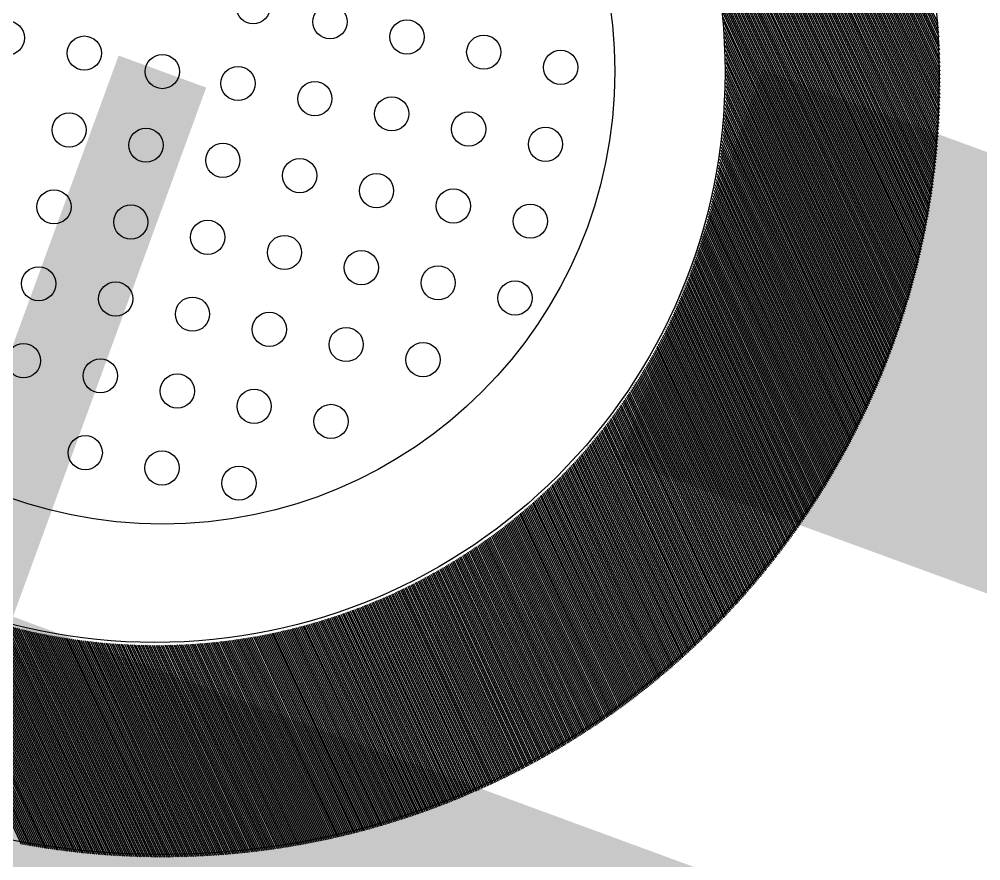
# Model space of a CAD drawing. Extents: x -111898 to 889894, y -2 to 1194865.
# Drawn here: x 720240 to 721168, y 1027621 to 1028433 of the extents above; entities that cross this region are included whole.
import ezdxf

# ---------------------------------------------------------------- set-up
doc = ezdxf.new("R2010")
doc.units = 0
doc.header["$LTSCALE"] = 10
doc.header["$MEASUREMENT"] = 0
for name, color, linetype in [('0-WALL', 252, 'Continuous'), ('1-单体雨水', 131, 'Continuous'), ('Gps-ZF雨水', 4, 'TG_Y'), ('WELL_ZF雨水', 4, 'Continuous'), ('WELL_雨水', 4, 'Continuous')]:
    doc.layers.add(name, color=color, linetype=linetype)
doc.layers.add('GPS-ZF消防', color=1, linetype='TG_X', lineweight=60)
doc.styles.add('TG_LINETYPE', font='SIMPLEX', dxfattribs={"width": 0.8, "height": 3.5, "bigfont": 'HZTXT'})
doc.linetypes.add('TG_WX', pattern='A,3,-0.6,["WX",TG_LINETYPE,S=0.1,R=0,X=-0.52,Y=-0.15],0', length=3.6)
doc.linetypes.add('TG_X', pattern='A,5,-0.3,["X",TG_LINETYPE,S=0.1,R=0,X=-0.23,Y=-0.15],0', length=5.3)
doc.linetypes.add('TG_Y', pattern='A,2,-0.3,["Y",TG_LINETYPE,S=0.1,R=0,X=-0.25,Y=-0.15],0', length=2.3)

# ---------------------------------------------------------------- blocks, each defined once
blk = doc.blocks.new('虹吸井')
at = {"layer": 'WELL_ZF雨水', "color": 9, "linetype": 'Continuous'}
for p, q in [((-17252.13, -4222.33), (-16525.04, -3495.24)), ((-17252.06, -4220.01), (-16527.35, -3495.31)), ((-17251.97, -4217.69), (-16529.68, -3495.39)), ((-17251.89, -4215.35), (-16532.01, -3495.48)), ((-17251.79, -4213.01), (-16534.35, -3495.58)), ((-17251.69, -4210.66), (-16536.7, -3495.68)), ((-17251.58, -4208.31), (-16539.06, -3495.79)), ((-17251.46, -4205.94), (-16541.42, -3495.91)), ((-17251.33, -4203.57), (-16543.8, -3496.04)), ((-17251.19, -4201.19), (-16546.18, -3496.17)), ((-17251.05, -4198.8), (-16548.56, -3496.32)), ((-17250.9, -4196.41), (-16550.96, -3496.47)), ((-17250.74, -4194), (-16553.37, -3496.63)), ((-17250.57, -4191.59), (-16555.78, -3496.79)), ((-17250.4, -4189.17), (-16558.2, -3496.97)), ((-17250.21, -4186.74), (-16560.63, -3497.16)), ((-16864.12, -3836.57), (-16522.72, -3495.17)), ((-16850.38, -3825.07), (-16520.42, -3495.11)), ((-16839.73, -3816.67), (-16518.12, -3495.06)), ((-16830.65, -3809.83), (-16515.84, -3495.02)), ((-16822.54, -3803.97), (-16513.55, -3494.98)), ((-16815.13, -3798.81), (-16511.28, -3494.95)), ((-16808.25, -3794.17), (-16509.01, -3494.93)), ((-16801.79, -3789.95), (-16506.75, -3494.91)), ((-16795.66, -3786.07), (-16504.49, -3494.9)), ((-16789.82, -3782.47), (-16502.25, -3494.9)), ((-16784.22, -3779.12), (-16500, -3494.9)), ((-16778.83, -3775.97), (-16497.77, -3494.91)), ((-16773.63, -3773.01), (-16495.54, -3494.93)), ((-16768.59, -3770.22), (-16493.32, -3494.95)), ((-16763.69, -3767.57), (-16491.11, -3494.98)), ((-16758.93, -3765.05), (-16488.9, -3495.02)), ((-16754.29, -3762.66), (-16486.7, -3495.06)), ((-16749.76, -3760.38), (-16484.5, -3495.11)), ((-16745.34, -3758.19), (-16482.31, -3495.17)), ((-16741, -3756.11), (-16480.13, -3495.23)), ((-16736.76, -3754.1), (-16477.95, -3495.3)), ((-16732.59, -3752.18), (-16475.78, -3495.37)), ((-16728.5, -3750.34), (-16473.62, -3495.45)), ((-16724.48, -3748.56), (-16471.46, -3495.54)), ((-16720.53, -3746.86), (-16469.3, -3495.63)), ((-16716.64, -3745.21), (-16467.16, -3495.73)), ((-16712.81, -3743.62), (-16465.02, -3495.83)), ((-16709.03, -3742.1), (-16462.88, -3495.94)), ((-16705.31, -3740.62), (-16460.75, -3496.06)), ((-16701.64, -3739.19), (-16458.63, -3496.18)), ((-16698.02, -3737.82), (-16456.51, -3496.31)), ((-16694.44, -3736.49), (-16454.4, -3496.44)), ((-16690.91, -3735.2), (-16452.29, -3496.58)), ((-16687.42, -3733.95), (-16450.19, -3496.72)), ((-16683.97, -3732.75), (-16448.09, -3496.87)), ((-16680.56, -3731.58), (-16446, -3497.03)), ((-16677.19, -3730.45), (-16443.92, -3497.19)), ((-17250.02, -4184.3), (-16563.07, -3497.35)), ((-17249.81, -4181.85), (-16565.52, -3497.55)), ((-17249.6, -4179.39), (-16567.97, -3497.76)), ((-17249.38, -4176.93), (-16570.44, -3497.98)), ((-17249.15, -4174.45), (-16572.91, -3498.21)), ((-17248.91, -4171.97), (-16575.4, -3498.45)), ((-17248.67, -4169.48), (-16577.89, -3498.7)), ((-17248.41, -4166.97), (-16580.39, -3498.96)), ((-17248.14, -4164.46), (-16582.9, -3499.22)), ((-17247.87, -4161.94), (-16585.42, -3499.5)), ((-17247.58, -4159.41), (-16587.96, -3499.79)), ((-17247.28, -4156.87), (-16590.5, -3500.08)), ((-17246.98, -4154.32), (-16593.05, -3500.39)), ((-17246.66, -4151.76), (-16595.61, -3500.7)), ((-17246.34, -4149.19), (-16598.18, -3501.03)), ((-17246, -4146.6), (-16600.76, -3501.37)), ((-17245.65, -4144.01), (-16603.35, -3501.71)), ((-17245.29, -4141.41), (-16605.96, -3502.07)), ((-17244.93, -4138.79), (-16608.57, -3502.44)), ((-17244.55, -4136.17), (-16611.2, -3502.82)), ((-17244.15, -4133.53), (-16613.83, -3503.21)), ((-17243.75, -4130.89), (-16616.48, -3503.61)), ((-17243.34, -4128.23), (-16619.14, -3504.03)), ((-17242.91, -4125.56), (-16621.81, -3504.45)), ((-17242.48, -4122.87), (-16624.49, -3504.89)), ((-17242.03, -4120.18), (-16627.19, -3505.34)), ((-17241.56, -4117.47), (-16629.89, -3505.8)), ((-17241.09, -4114.75), (-16632.61, -3506.28)), ((-16673.85, -3729.36), (-16441.84, -3497.35)), ((-16670.54, -3728.3), (-16439.76, -3497.52)), ((-16667.27, -3727.28), (-16437.7, -3497.7)), ((-16664.04, -3726.28), (-16435.63, -3497.88)), ((-16660.83, -3725.32), (-16433.57, -3498.07)), ((-16657.65, -3724.39), (-16431.52, -3498.26)), ((-16654.5, -3723.49), (-16429.47, -3498.46)), ((-16651.38, -3722.61), (-16427.43, -3498.66)), ((-16648.29, -3721.76), (-16425.39, -3498.87)), ((-16645.22, -3720.94), (-16423.36, -3499.08)), ((-16642.18, -3720.14), (-16421.33, -3499.3)), ((-16639.16, -3719.37), (-16419.31, -3499.52)), ((-16636.17, -3718.63), (-16417.3, -3499.75)), ((-16633.2, -3717.9), (-16415.28, -3499.98)), ((-16630.26, -3717.2), (-16413.28, -3500.22)), ((-16627.33, -3716.52), (-16411.27, -3500.46)), ((-16624.43, -3715.86), (-16409.28, -3500.71)), ((-16621.55, -3715.23), (-16407.28, -3500.96)), ((-16618.69, -3714.61), (-16405.29, -3501.22)), ((-16615.85, -3714.02), (-16403.31, -3501.48)), ((-16613.02, -3713.44), (-16401.33, -3501.75)), ((-16610.22, -3712.88), (-16399.36, -3502.02)), ((-16607.44, -3712.34), (-16397.39, -3502.3)), ((-16604.67, -3711.82), (-16395.43, -3502.58)), ((-16601.93, -3711.32), (-16393.47, -3502.86)), ((-16599.2, -3710.84), (-16391.51, -3503.15)), ((-16596.48, -3710.37), (-16389.56, -3503.45)), ((-16593.79, -3709.92), (-16387.61, -3503.74)), ((-16591.11, -3709.48), (-16385.67, -3504.05)), ((-16588.44, -3709.06), (-16383.74, -3504.36)), ((-16585.8, -3708.66), (-16381.8, -3504.67)), ((-16583.16, -3708.27), (-16379.87, -3504.99)), ((-16580.55, -3707.9), (-16377.95, -3505.31)), ((-16577.94, -3707.54), (-16376.03, -3505.63)), ((-16575.35, -3707.2), (-16374.12, -3505.96)), ((-16572.78, -3706.87), (-16372.21, -3506.3)), ((-17240.6, -4112.02), (-16635.34, -3506.76)), ((-17240.11, -4109.28), (-16638.09, -3507.26)), ((-17239.59, -4106.52), (-16640.85, -3507.77)), ((-17239.07, -4103.75), (-16643.62, -3508.3)), ((-17238.53, -4100.97), (-16646.4, -3508.84)), ((-17237.98, -4098.17), (-16649.2, -3509.39)), ((-17237.41, -4095.36), (-16652.01, -3509.96)), ((-17236.83, -4092.53), (-16654.83, -3510.54)), ((-17236.23, -4089.69), (-16657.67, -3511.13)), ((-17235.62, -4086.84), (-16660.53, -3511.74)), ((-17235, -4083.97), (-16663.4, -3512.37)), ((-17234.36, -4081.08), (-16666.28, -3513.01)), ((-17233.7, -4078.18), (-16669.18, -3513.66)), ((-17233.03, -4075.27), (-16672.1, -3514.33)), ((-17232.35, -4072.33), (-16675.03, -3515.02)), ((-17231.64, -4069.39), (-16677.98, -3515.72)), ((-16570.22, -3706.56), (-16370.3, -3506.64)), ((-16567.67, -3706.26), (-16368.4, -3506.98)), ((-16565.14, -3705.97), (-16366.5, -3507.33)), ((-16562.62, -3705.69), (-16364.61, -3507.68)), ((-16560.12, -3705.43), (-16362.72, -3508.03)), ((-16557.62, -3705.18), (-16360.83, -3508.39)), ((-16555.14, -3704.95), (-16358.95, -3508.76)), ((-16552.67, -3704.73), (-16357.07, -3509.13)), ((-16550.22, -3704.52), (-16355.2, -3509.5)), ((-16547.77, -3704.32), (-16353.33, -3509.87)), ((-16545.34, -3704.13), (-16351.47, -3510.26)), ((-16542.92, -3703.95), (-16349.61, -3510.64)), ((-16540.51, -3703.79), (-16347.75, -3511.03)), ((-16538.12, -3703.64), (-16345.9, -3511.42)), ((-16535.73, -3703.5), (-16344.05, -3511.82)), ((-16533.35, -3703.37), (-16342.21, -3512.22)), ((-16530.99, -3703.25), (-16340.37, -3512.63)), ((-16528.63, -3703.14), (-16338.53, -3513.03)), ((-16526.29, -3703.04), (-16336.7, -3513.45)), ((-16523.96, -3702.95), (-16334.87, -3513.86)), ((-16521.63, -3702.87), (-16333.05, -3514.28)), ((-16519.32, -3702.8), (-16331.23, -3514.71)), ((-16517.02, -3702.75), (-16329.41, -3515.14)), ((-16514.73, -3702.7), (-16327.6, -3515.57)), ((-17230.92, -4066.42), (-16680.95, -3516.44)), ((-17230.19, -4063.44), (-16683.93, -3517.18)), ((-17229.43, -4060.44), (-16686.93, -3517.94)), ((-17228.66, -4057.42), (-16689.94, -3518.71)), ((-17227.87, -4054.39), (-16692.98, -3519.5)), ((-17227.06, -4051.33), (-16696.03, -3520.31)), ((-17226.23, -4048.26), (-16699.11, -3521.13)), ((-17225.38, -4045.17), (-16702.2, -3521.98)), ((-17224.52, -4042.05), (-16705.31, -3522.85)), ((-17223.63, -4038.92), (-16708.44, -3523.74)), ((-17222.72, -4035.77), (-16711.6, -3524.64)), ((-16512.44, -3702.66), (-16325.79, -3516.01)), ((-16510.17, -3702.63), (-16323.98, -3516.45)), ((-16507.9, -3702.61), (-16322.18, -3516.89)), ((-16505.65, -3702.6), (-16320.38, -3517.34)), ((-16503.4, -3702.6), (-16318.59, -3517.79)), ((-16501.17, -3702.61), (-16316.8, -3518.24)), ((-16498.94, -3702.63), (-16315.01, -3518.7)), ((-16496.72, -3702.65), (-16313.23, -3519.16)), ((-16494.51, -3702.69), (-16311.45, -3519.63)), ((-16492.31, -3702.73), (-16309.68, -3520.1)), ((-16490.12, -3702.79), (-16307.91, -3520.57)), ((-16487.93, -3702.85), (-16306.14, -3521.05)), ((-16485.76, -3702.92), (-16304.37, -3521.53)), ((-16483.59, -3702.99), (-16302.61, -3522.02)), ((-16481.43, -3703.08), (-16300.86, -3522.5)), ((-16479.28, -3703.17), (-16299.1, -3523)), ((-16477.14, -3703.28), (-16297.35, -3523.49)), ((-16475, -3703.39), (-16295.61, -3523.99)), ((-16472.88, -3703.5), (-16293.86, -3524.49)), ((-16470.76, -3703.63), (-16292.12, -3525)), ((-17221.79, -4032.59), (-16714.77, -3525.57)), ((-17220.84, -4029.4), (-16717.97, -3526.52)), ((-17219.87, -4026.18), (-16721.19, -3527.5)), ((-17218.87, -4022.94), (-16724.43, -3528.49)), ((-17217.85, -4019.67), (-16727.69, -3529.51)), ((-17216.81, -4016.39), (-16730.98, -3530.56)), ((-17215.74, -4013.07), (-16734.29, -3531.63)), ((-17214.65, -4009.73), (-16737.63, -3532.72)), ((-17213.53, -4006.37), (-16741, -3533.84)), ((-16468.64, -3703.76), (-16290.39, -3525.51)), ((-16466.54, -3703.9), (-16288.66, -3526.02)), ((-16464.44, -3704.05), (-16286.93, -3526.54)), ((-16462.36, -3704.21), (-16285.2, -3527.06)), ((-16460.27, -3704.37), (-16283.48, -3527.58)), ((-16458.2, -3704.54), (-16281.76, -3528.11)), ((-16456.13, -3704.72), (-16280.05, -3528.64)), ((-16454.07, -3704.91), (-16278.34, -3529.17)), ((-16452.02, -3705.1), (-16276.63, -3529.71)), ((-16449.97, -3705.3), (-16274.92, -3530.25)), ((-16447.94, -3705.51), (-16273.22, -3530.79)), ((-16445.9, -3705.72), (-16271.53, -3531.34)), ((-16443.88, -3705.94), (-16269.83, -3531.89)), ((-16441.86, -3706.17), (-16268.14, -3532.44)), ((-16439.85, -3706.4), (-16266.45, -3533)), ((-16437.85, -3706.64), (-16264.77, -3533.56)), ((-16435.85, -3706.89), (-16263.09, -3534.13)), ((-17212.38, -4002.98), (-16744.39, -3534.99)), ((-17211.21, -3999.56), (-16747.81, -3536.16)), ((-17210, -3996.11), (-16751.26, -3537.36)), ((-17208.77, -3992.63), (-16754.74, -3538.6)), ((-17207.51, -3989.12), (-16758.24, -3539.86)), ((-17206.21, -3985.58), (-16761.78, -3541.15)), ((-17204.89, -3982.01), (-16765.35, -3542.48)), ((-16433.86, -3707.14), (-16261.41, -3534.69)), ((-16431.87, -3707.4), (-16259.73, -3535.26)), ((-16429.89, -3707.67), (-16258.06, -3535.84)), ((-16427.92, -3707.94), (-16256.39, -3536.42)), ((-16425.96, -3708.22), (-16254.73, -3537)), ((-16424, -3708.51), (-16253.07, -3537.58)), ((-16422.04, -3708.8), (-16251.41, -3538.17)), ((-16420.1, -3709.1), (-16249.76, -3538.76)), ((-16418.16, -3709.4), (-16248.1, -3539.35)), ((-16416.22, -3709.71), (-16246.46, -3539.95)), ((-16414.29, -3710.03), (-16244.81, -3540.55)), ((-16412.37, -3710.35), (-16243.17, -3541.15)), ((-16410.45, -3710.68), (-16241.53, -3541.75)), ((-16408.54, -3711.01), (-16239.89, -3542.36)), ((-16406.64, -3711.36), (-16238.26, -3542.98)), ((-16404.74, -3711.7), (-16236.63, -3543.59)), ((-17203.53, -3978.41), (-16768.96, -3543.84)), ((-17202.13, -3974.77), (-16772.6, -3545.23)), ((-17200.7, -3971.09), (-16776.27, -3546.66)), ((-17199.24, -3967.38), (-16779.98, -3548.13)), ((-17197.73, -3963.63), (-16783.74, -3549.64)), ((-17196.18, -3959.84), (-16787.53, -3551.18)), ((-17194.6, -3956.01), (-16791.36, -3552.77)), ((-16402.85, -3712.05), (-16235, -3544.21)), ((-16400.96, -3712.41), (-16233.38, -3544.83)), ((-16399.08, -3712.78), (-16231.76, -3545.46)), ((-16397.2, -3713.14), (-16230.14, -3546.09)), ((-16395.33, -3713.52), (-16228.53, -3546.72)), ((-16393.47, -3713.9), (-16226.92, -3547.35)), ((-16391.61, -3714.29), (-16225.31, -3547.99)), ((-16389.76, -3714.68), (-16223.71, -3548.63)), ((-16387.91, -3715.07), (-16222.1, -3549.27)), ((-16386.07, -3715.48), (-16220.51, -3549.92)), ((-16384.23, -3715.89), (-16218.91, -3550.57)), ((-16382.4, -3716.3), (-16217.32, -3551.22)), ((-16380.57, -3716.72), (-16215.73, -3551.88)), ((-16378.75, -3717.14), (-16214.14, -3552.53)), ((-17192.97, -3952.13), (-16795.23, -3554.4)), ((-17191.29, -3948.21), (-16799.15, -3556.07)), ((-17189.57, -3944.24), (-16803.12, -3557.8)), ((-17187.8, -3940.23), (-16807.14, -3559.57)), ((-17185.98, -3936.16), (-16811.21, -3561.39)), ((-16376.93, -3717.57), (-16212.56, -3553.2)), ((-16375.12, -3718.01), (-16210.98, -3553.86)), ((-16373.32, -3718.44), (-16209.4, -3554.53)), ((-16371.52, -3718.89), (-16207.83, -3555.2)), ((-16369.72, -3719.34), (-16206.25, -3555.87)), ((-16367.93, -3719.79), (-16204.69, -3556.55)), ((-16366.15, -3720.26), (-16203.12, -3557.23)), ((-16364.37, -3720.72), (-16201.56, -3557.91)), ((-16362.59, -3721.19), (-16200, -3558.6)), ((-16360.82, -3721.67), (-16198.44, -3559.28)), ((-16359.06, -3722.15), (-16196.89, -3559.97)), ((-16357.3, -3722.63), (-16195.34, -3560.67)), ((-16355.54, -3723.12), (-16193.79, -3561.37)), ((-16353.79, -3723.62), (-16192.24, -3562.07)), ((-16352.05, -3724.12), (-16190.7, -3562.77)), ((-16350.31, -3724.62), (-16189.16, -3563.47)), ((-16348.57, -3725.13), (-16187.62, -3564.18)), ((-16346.84, -3725.65), (-16186.09, -3564.89)), ((-16345.12, -3726.16), (-16184.56, -3565.61)), ((-16343.4, -3726.69), (-16183.03, -3566.33)), ((-16341.68, -3727.22), (-16181.51, -3567.05)), ((-16339.97, -3727.75), (-16179.99, -3567.77)), ((-16338.26, -3728.29), (-16178.47, -3568.49)), ((-16336.56, -3728.83), (-16176.95, -3569.22)), ((-16334.86, -3729.38), (-16175.44, -3569.95)), ((-16333.17, -3729.93), (-16173.92, -3570.69)), ((-16331.48, -3730.49), (-16172.42, -3571.43)), ((-16329.79, -3731.05), (-16170.91, -3572.16)), ((-16328.11, -3731.61), (-16169.41, -3572.91)), ((-16326.44, -3732.18), (-16167.91, -3573.65)), ((-16324.77, -3732.76), (-16166.41, -3574.4)), ((-16323.1, -3733.33), (-16164.92, -3575.15)), ((-16321.44, -3733.92), (-16163.43, -3575.91)), ((-16319.78, -3734.5), (-16161.94, -3576.66)), ((-16318.13, -3735.1), (-16160.45, -3577.42)), ((-16316.48, -3735.69), (-16158.97, -3578.18)), ((-16314.83, -3736.29), (-16157.49, -3578.95)), ((-16313.19, -3736.9), (-16156.01, -3579.72)), ((-16311.56, -3737.51), (-16154.54, -3580.49)), ((-16309.93, -3738.12), (-16153.06, -3581.26)), ((-16308.3, -3738.74), (-16151.6, -3582.03)), ((-16306.68, -3739.36), (-16150.13, -3582.81)), ((-16305.06, -3739.99), (-16148.66, -3583.59)), ((-16303.44, -3740.62), (-16147.2, -3584.38)), ((-16301.83, -3741.25), (-16145.74, -3585.16)), ((-16300.23, -3741.89), (-16144.29, -3585.95)), ((-16298.63, -3742.54), (-16142.84, -3586.75)), ((-16297.03, -3743.18), (-16141.39, -3587.54)), ((-16295.44, -3743.84), (-16139.94, -3588.34)), ((-16293.85, -3744.49), (-16138.49, -3589.14)), ((-16292.26, -3745.15), (-16137.05, -3589.94)), ((-16290.68, -3745.81), (-16135.61, -3590.75)), ((-16289.1, -3746.48), (-16134.17, -3591.55)), ((-16287.53, -3747.15), (-16132.74, -3592.36)), ((-16285.96, -3747.83), (-16131.31, -3593.18)), ((-16284.39, -3748.51), (-16129.88, -3593.99)), ((-16282.83, -3749.19), (-16128.45, -3594.81)), ((-16281.28, -3749.88), (-16127.03, -3595.63)), ((-16279.72, -3750.57), (-16125.61, -3596.46)), ((-16278.17, -3751.27), (-16124.19, -3597.28)), ((-16276.63, -3751.97), (-16122.77, -3598.11)), ((-16275.09, -3752.67), (-16121.36, -3598.94)), ((-16273.55, -3753.38), (-16119.95, -3599.78)), ((-16272.02, -3754.09), (-16118.54, -3600.62)), ((-16270.49, -3754.81), (-16117.13, -3601.46)), ((-16268.96, -3755.53), (-16115.73, -3602.3)), ((-16267.44, -3756.25), (-16114.33, -3603.14)), ((-16265.92, -3756.98), (-16112.93, -3603.99)), ((-16264.41, -3757.71), (-16111.54, -3604.84)), ((-16262.9, -3758.45), (-16110.15, -3605.69)), ((-16261.39, -3759.19), (-16108.76, -3606.55)), ((-16259.89, -3759.93), (-16107.37, -3607.41)), ((-16258.39, -3760.67), (-16105.98, -3608.27)), ((-16256.9, -3761.43), (-16104.6, -3609.13)), ((-16255.41, -3762.18), (-16103.22, -3609.99)), ((-16253.92, -3762.94), (-16101.85, -3610.86)), ((-16252.44, -3763.7), (-16100.47, -3611.73)), ((-16250.96, -3764.46), (-16099.1, -3612.61)), ((-16249.48, -3765.23), (-16097.73, -3613.48)), ((-16248.01, -3766.01), (-16096.36, -3614.36)), ((-16246.54, -3766.78), (-16095, -3615.24)), ((-16245.08, -3767.56), (-16093.64, -3616.12)), ((-16243.61, -3768.35), (-16092.28, -3617.01)), ((-16242.16, -3769.13), (-16090.92, -3617.9)), ((-16240.7, -3769.93), (-16089.57, -3618.79)), ((-16239.25, -3770.72), (-16088.22, -3619.68)), ((-16237.81, -3771.52), (-16086.87, -3620.58)), ((-16236.36, -3772.32), (-16085.52, -3621.48)), ((-16234.92, -3773.13), (-16084.18, -3622.38)), ((-16233.49, -3773.94), (-16082.83, -3623.28)), ((-16232.06, -3774.75), (-16081.49, -3624.19)), ((-16230.63, -3775.57), (-16080.16, -3625.1)), ((-16229.2, -3776.39), (-16078.82, -3626.01)), ((-16227.78, -3777.21), (-16077.49, -3626.92)), ((-16226.37, -3778.04), (-16076.16, -3627.84)), ((-16224.95, -3778.87), (-16074.84, -3628.76)), ((-16223.54, -3779.7), (-16073.51, -3629.68)), ((-16222.13, -3780.54), (-16072.19, -3630.6)), ((-16220.73, -3781.38), (-16070.87, -3631.53)), ((-16219.33, -3782.23), (-16069.56, -3632.45)), ((-16217.94, -3783.08), (-16068.24, -3633.39)), ((-16216.54, -3783.93), (-16066.93, -3634.32)), ((-16215.15, -3784.79), (-16065.62, -3635.25)), ((-16213.77, -3785.65), (-16064.31, -3636.19)), ((-16212.39, -3786.51), (-16063.01, -3637.13)), ((-16211.01, -3787.38), (-16061.71, -3638.08)), ((-16209.63, -3788.25), (-16060.41, -3639.02)), ((-16208.26, -3789.12), (-16059.11, -3639.97)), ((-16206.89, -3790), (-16057.82, -3640.92)), ((-16205.53, -3790.88), (-16056.53, -3641.88)), ((-16204.17, -3791.76), (-16055.24, -3642.83)), ((-16202.81, -3792.65), (-16053.95, -3643.79)), ((-16201.46, -3793.54), (-16052.67, -3644.75)), ((-16200.1, -3794.43), (-16051.38, -3645.71)), ((-16198.76, -3795.33), (-16050.1, -3646.68)), ((-16197.41, -3796.23), (-16048.83, -3647.65)), ((-16196.07, -3797.14), (-16047.55, -3648.62)), ((-16194.74, -3798.04), (-16046.28, -3649.59)), ((-16193.4, -3798.96), (-16045.01, -3650.56)), ((-16192.07, -3799.87), (-16043.74, -3651.54)), ((-16190.74, -3800.79), (-16042.48, -3652.52)), ((-16189.42, -3801.71), (-16041.22, -3653.51)), ((-16188.1, -3802.64), (-16039.96, -3654.49)), ((-16186.78, -3803.56), (-16038.7, -3655.48)), ((-16185.47, -3804.5), (-16037.44, -3656.47)), ((-16184.16, -3805.43), (-16036.19, -3657.46)), ((-16182.85, -3806.37), (-16034.94, -3658.45)), ((-16181.55, -3807.31), (-16033.69, -3659.45)), ((-16180.25, -3808.26), (-16032.45, -3660.45)), ((-16178.95, -3809.21), (-16031.2, -3661.45)), ((-16177.66, -3810.16), (-16029.96, -3662.46)), ((-16176.37, -3811.11), (-16028.72, -3663.46)), ((-16175.09, -3812.07), (-16027.49, -3664.47)), ((-16173.8, -3813.03), (-16026.25, -3665.48)), ((-16172.52, -3814), (-16025.02, -3666.5)), ((-16171.25, -3814.97), (-16023.79, -3667.52)), ((-16169.97, -3815.94), (-16022.57, -3668.53)), ((-16168.7, -3816.91), (-16021.34, -3669.56)), ((-16167.44, -3817.89), (-16020.12, -3670.58)), ((-16166.17, -3818.88), (-16018.9, -3671.6)), ((-16164.91, -3819.86), (-16017.69, -3672.63)), ((-16163.66, -3820.85), (-16016.47, -3673.66)), ((-16162.4, -3821.84), (-16015.26, -3674.7)), ((-16161.15, -3822.84), (-16014.05, -3675.73)), ((-16159.91, -3823.83), (-16012.84, -3676.77)), ((-16158.67, -3824.84), (-16011.64, -3677.81)), ((-16157.43, -3825.84), (-16010.44, -3678.85)), ((-16156.19, -3826.85), (-16009.24, -3679.9)), ((-16154.96, -3827.86), (-16008.04, -3680.95)), ((-16153.72, -3828.88), (-16006.85, -3682)), ((-16152.5, -3829.89), (-16005.65, -3683.05)), ((-16151.27, -3830.92), (-16004.46, -3684.1)), ((-16150.05, -3831.94), (-16003.27, -3685.16)), ((-16148.84, -3832.97), (-16002.09, -3686.22)), ((-16147.62, -3834), (-16000.91, -3687.28)), ((-16146.41, -3835.04), (-15999.73, -3688.35)), ((-16145.21, -3836.07), (-15998.55, -3689.41)), ((-16144, -3837.11), (-15997.37, -3690.48)), ((-16142.8, -3838.16), (-15996.2, -3691.55)), ((-16141.6, -3839.21), (-15995.03, -3692.63)), ((-16140.41, -3840.26), (-15993.86, -3693.7)), ((-16139.22, -3841.31), (-15992.69, -3694.78)), ((-16138.03, -3842.37), (-15991.53, -3695.86)), ((-16136.85, -3843.43), (-15990.36, -3696.95)), ((-16135.67, -3844.49), (-15989.21, -3698.03)), ((-16134.49, -3845.56), (-15988.05, -3699.12)), ((-16133.31, -3846.63), (-15986.89, -3700.21)), ((-16132.14, -3847.71), (-15985.74, -3701.3)), ((-16130.97, -3848.78), (-15984.59, -3702.4)), ((-16129.81, -3849.86), (-15983.44, -3703.5)), ((-16128.65, -3850.95), (-15982.3, -3704.6)), ((-16127.49, -3852.03), (-15981.16, -3705.7)), ((-16126.33, -3853.12), (-15980.02, -3706.8)), ((-16125.18, -3854.22), (-15978.88, -3707.91)), ((-16124.03, -3855.31), (-15977.74, -3709.02)), ((-16122.89, -3856.41), (-15976.61, -3710.13)), ((-16121.75, -3857.51), (-15975.48, -3711.25)), ((-16120.61, -3858.62), (-15974.35, -3712.36)), ((-16119.47, -3859.73), (-15973.23, -3713.48)), ((-16118.34, -3860.84), (-15972.1, -3714.6)), ((-16117.21, -3861.96), (-15970.98, -3715.73)), ((-16116.08, -3863.08), (-15969.86, -3716.85)), ((-16114.96, -3864.2), (-15968.74, -3717.98)), ((-16113.84, -3865.33), (-15967.63, -3719.11)), ((-16112.73, -3866.45), (-15966.52, -3720.25)), ((-16111.61, -3867.59), (-15965.41, -3721.38)), ((-16110.5, -3868.72), (-15964.3, -3722.52)), ((-16109.4, -3869.86), (-15963.2, -3723.66)), ((-16108.29, -3871), (-15962.1, -3724.8)), ((-16107.19, -3872.15), (-15961, -3725.95)), ((-16106.1, -3873.3), (-15959.9, -3727.1)), ((-16105, -3874.45), (-15958.8, -3728.25)), ((-16103.91, -3875.6), (-15957.71, -3729.4)), ((-16102.83, -3876.76), (-15956.62, -3730.55)), ((-16101.74, -3877.92), (-15955.53, -3731.71)), ((-16100.66, -3879.09), (-15954.45, -3732.87)), ((-16099.58, -3880.25), (-15953.36, -3734.03)), ((-16098.51, -3881.42), (-15952.28, -3735.2)), ((-16097.44, -3882.6), (-15951.2, -3736.36)), ((-16096.37, -3883.78), (-15950.13, -3737.53)), ((-16095.31, -3884.96), (-15949.05, -3738.7)), ((-16094.25, -3886.14), (-15947.98, -3739.88)), ((-16093.19, -3887.33), (-15946.91, -3741.05)), ((-16092.13, -3888.52), (-15945.85, -3742.23)), ((-16091.08, -3889.71), (-15944.78, -3743.41)), ((-16090.04, -3890.91), (-15943.72, -3744.6)), ((-16088.99, -3892.11), (-15942.66, -3745.78)), ((-16087.95, -3893.31), (-15941.6, -3746.97)), ((-16086.91, -3894.52), (-15940.55, -3748.16)), ((-16085.88, -3895.73), (-15939.5, -3749.35)), ((-16084.84, -3896.94), (-15938.45, -3750.55)), ((-16083.82, -3898.16), (-15937.4, -3751.75)), ((-16082.79, -3899.38), (-15936.36, -3752.95)), ((-16081.77, -3900.6), (-15935.31, -3754.15)), ((-16080.75, -3901.83), (-15934.27, -3755.35)), ((-16079.73, -3903.06), (-15933.24, -3756.56)), ((-16078.72, -3904.29), (-15932.2, -3757.77)), ((-16077.71, -3905.53), (-15931.17, -3758.98)), ((-16076.71, -3906.77), (-15930.14, -3760.2)), ((-16075.71, -3908.01), (-15929.11, -3761.41)), ((-16074.71, -3909.26), (-15928.08, -3762.63)), ((-16073.71, -3910.51), (-15927.06, -3763.85)), ((-16072.72, -3911.76), (-15926.04, -3765.08)), ((-16071.73, -3913.02), (-15925.02, -3766.3)), ((-16070.75, -3914.28), (-15924, -3767.53)), ((-16069.76, -3915.54), (-15922.99, -3768.76)), ((-16068.78, -3916.81), (-15921.98, -3770)), ((-16067.81, -3918.08), (-15920.97, -3771.23)), ((-16066.84, -3919.35), (-15919.96, -3772.47)), ((-16065.87, -3920.62), (-15918.96, -3773.71)), ((-16064.9, -3921.9), (-15917.96, -3774.96)), ((-16063.94, -3923.19), (-15916.96, -3776.2)), ((-16062.98, -3924.47), (-15915.96, -3777.45)), ((-16062.02, -3925.76), (-15914.96, -3778.7)), ((-16061.07, -3927.05), (-15913.97, -3779.95)), ((-16060.12, -3928.35), (-15912.98, -3781.21)), ((-16059.18, -3929.65), (-15912, -3782.47)), ((-16058.24, -3930.95), (-15911.01, -3783.73)), ((-16057.3, -3932.26), (-15910.03, -3784.99)), ((-16056.36, -3933.57), (-15909.05, -3786.26)), ((-16055.43, -3934.88), (-15908.07, -3787.52)), ((-16054.5, -3936.2), (-15907.1, -3788.79)), ((-16053.58, -3937.52), (-15906.12, -3790.07)), ((-16052.65, -3938.84), (-15905.15, -3791.34)), ((-16051.73, -3940.17), (-15904.19, -3792.62)), ((-16050.82, -3941.5), (-15903.22, -3793.9)), ((-16049.91, -3942.83), (-15902.26, -3795.18)), ((-16049, -3944.17), (-15901.3, -3796.46)), ((-16048.1, -3945.51), (-15900.34, -3797.75)), ((-16047.19, -3946.85), (-15899.38, -3799.04)), ((-16046.3, -3948.2), (-15898.43, -3800.33)), ((-16045.4, -3949.55), (-15897.48, -3801.63)), ((-16044.51, -3950.9), (-15896.53, -3802.92)), ((-16043.62, -3952.26), (-15895.59, -3804.22)), ((-16042.74, -3953.62), (-15894.64, -3805.53)), ((-16041.86, -3954.99), (-15893.7, -3806.83)), ((-16040.98, -3956.35), (-15892.76, -3808.14)), ((-16040.11, -3957.72), (-15891.83, -3809.45)), ((-16039.24, -3959.1), (-15890.89, -3810.76)), ((-16038.37, -3960.48), (-15889.96, -3812.07)), ((-16037.51, -3961.86), (-15889.04, -3813.39)), ((-16036.65, -3963.24), (-15888.11, -3814.71)), ((-16035.79, -3964.63), (-15887.19, -3816.03)), ((-16034.94, -3966.03), (-15886.27, -3817.35)), ((-16034.09, -3967.42), (-15885.35, -3818.68)), ((-16033.24, -3968.82), (-15884.43, -3820.01)), ((-16032.4, -3970.22), (-15883.52, -3821.34)), ((-16031.56, -3971.63), (-15882.61, -3822.68)), ((-16030.73, -3973.04), (-15881.7, -3824.01)), ((-16029.89, -3974.45), (-15880.79, -3825.35)), ((-16029.07, -3975.87), (-15879.89, -3826.69)), ((-16028.24, -3977.29), (-15878.99, -3828.04)), ((-16027.42, -3978.72), (-15878.09, -3829.38)), ((-16026.6, -3980.14), (-15877.19, -3830.73)), ((-16025.79, -3981.58), (-15876.3, -3832.09)), ((-16024.98, -3983.01), (-15875.41, -3833.44)), ((-16024.17, -3984.45), (-15874.52, -3834.8)), ((-16023.37, -3985.89), (-15873.64, -3836.16)), ((-16022.57, -3987.34), (-15872.75, -3837.52)), ((-16021.78, -3988.79), (-15871.87, -3838.88)), ((-16020.99, -3990.24), (-15870.99, -3840.25)), ((-16020.2, -3991.7), (-15870.12, -3841.62)), ((-16019.41, -3993.16), (-15869.25, -3842.99)), ((-16018.63, -3994.62), (-15868.38, -3844.37)), ((-16017.86, -3996.09), (-15867.51, -3845.74)), ((-16017.08, -3997.56), (-15866.64, -3847.12)), ((-16016.31, -3999.04), (-15865.78, -3848.51)), ((-16015.55, -4000.52), (-15864.92, -3849.89)), ((-16014.79, -4002), (-15864.06, -3851.28)), ((-16014.03, -4003.49), (-15863.21, -3852.67)), ((-16013.27, -4004.98), (-15862.35, -3854.06)), ((-16012.52, -4006.47), (-15861.5, -3855.46)), ((-16011.78, -4007.97), (-15860.66, -3856.85)), ((-16011.03, -4009.47), (-15859.81, -3858.25)), ((-16010.29, -4010.98), (-15858.97, -3859.66)), ((-16009.56, -4012.49), (-15858.13, -3861.06)), ((-16008.83, -4014), (-15857.29, -3862.47)), ((-16008.1, -4015.52), (-15856.46, -3863.88)), ((-16007.38, -4017.04), (-15855.63, -3865.29)), ((-16006.66, -4018.57), (-15854.8, -3866.71)), ((-16005.94, -4020.1), (-15853.97, -3868.13)), ((-16005.23, -4021.63), (-15853.15, -3869.55)), ((-16004.52, -4023.16), (-15852.33, -3870.98)), ((-16003.81, -4024.71), (-15851.51, -3872.4)), ((-16003.11, -4026.25), (-15850.69, -3873.83)), ((-16002.42, -4027.8), (-15849.88, -3875.26)), ((-16001.72, -4029.35), (-15849.07, -3876.7)), ((-16001.04, -4030.91), (-15848.26, -3878.13)), ((-16000.35, -4032.47), (-15847.46, -3879.57)), ((-15999.67, -4034.03), (-15846.66, -3881.02)), ((-15999, -4035.6), (-15845.86, -3882.46)), ((-15998.32, -4037.17), (-15845.06, -3883.91)), ((-15997.65, -4038.75), (-15844.26, -3885.36)), ((-15996.99, -4040.33), (-15843.47, -3886.81)), ((-15996.33, -4041.92), (-15842.68, -3888.27)), ((-15995.67, -4043.51), (-15841.9, -3889.73)), ((-15995.02, -4045.1), (-15841.11, -3891.19)), ((-15994.37, -4046.7), (-15840.33, -3892.65)), ((-15993.73, -4048.3), (-15839.55, -3894.12)), ((-15993.09, -4049.9), (-15838.78, -3895.59)), ((-15992.46, -4051.51), (-15838.01, -3897.06)), ((-15991.82, -4053.13), (-15837.24, -3898.54)), ((-15991.2, -4054.75), (-15836.47, -3900.02)), ((-15990.58, -4056.37), (-15835.7, -3901.5)), ((-15989.96, -4057.99), (-15834.94, -3902.98)), ((-15989.34, -4059.63), (-15834.18, -3904.47)), ((-15988.73, -4061.26), (-15833.43, -3905.95)), ((-15988.13, -4062.9), (-15832.67, -3907.45)), ((-15987.53, -4064.54), (-15831.92, -3908.94)), ((-15986.93, -4066.19), (-15831.17, -3910.44)), ((-15986.34, -4067.85), (-15830.43, -3911.94)), ((-15985.75, -4069.5), (-15829.69, -3913.44)), ((-15985.17, -4071.16), (-15828.95, -3914.95)), ((-15984.59, -4072.83), (-15828.21, -3916.45)), ((-15984.01, -4074.5), (-15827.48, -3917.96)), ((-15983.44, -4076.18), (-15826.75, -3919.48)), ((-15982.88, -4077.85), (-15826.02, -3921)), ((-15982.31, -4079.54), (-15825.29, -3922.51)), ((-15981.76, -4081.23), (-15824.57, -3924.04)), ((-15981.21, -4082.92), (-15823.85, -3925.56)), ((-15980.66, -4084.62), (-15823.13, -3927.09)), ((-15980.12, -4086.32), (-15822.42, -3928.62)), ((-15979.58, -4088.03), (-15821.71, -3930.16)), ((-15979.04, -4089.74), (-15821, -3931.69)), ((-15978.51, -4091.45), (-15820.29, -3933.23)), ((-15977.99, -4093.17), (-15819.59, -3934.77)), ((-15977.47, -4094.9), (-15818.89, -3936.32)), ((-15976.96, -4096.63), (-15818.19, -3937.87)), ((-15976.45, -4098.37), (-15817.5, -3939.42)), ((-15975.94, -4100.11), (-15816.81, -3940.97)), ((-15975.44, -4101.85), (-15816.12, -3942.53)), ((-15974.95, -4103.6), (-15815.44, -3944.09)), ((-15974.45, -4105.35), (-15814.75, -3945.65)), ((-15973.97, -4107.11), (-15814.07, -3947.22)), ((-15973.49, -4108.88), (-15813.4, -3948.79)), ((-15973.01, -4110.65), (-15812.72, -3950.36)), ((-15972.54, -4112.42), (-15812.05, -3951.93)), ((-15972.08, -4114.2), (-15811.39, -3953.51)), ((-15971.61, -4115.98), (-15810.72, -3955.09)), ((-15971.16, -4117.77), (-15810.06, -3956.68)), ((-15970.71, -4119.57), (-15809.4, -3958.26)), ((-15970.26, -4121.37), (-15808.75, -3959.85)), ((-15969.82, -4123.17), (-15808.1, -3961.45)), ((-15969.39, -4124.98), (-15807.45, -3963.04)), ((-15968.96, -4126.8), (-15806.8, -3964.64)), ((-15968.53, -4128.62), (-15806.16, -3966.24)), ((-15968.11, -4130.44), (-15805.52, -3967.85)), ((-15967.7, -4132.28), (-15804.88, -3969.45)), ((-15967.29, -4134.11), (-15804.25, -3971.07)), ((-15966.89, -4135.95), (-15803.61, -3972.68)), ((-15966.49, -4137.8), (-15802.99, -3974.3)), ((-15966.1, -4139.66), (-15802.36, -3975.92)), ((-15965.71, -4141.51), (-15801.74, -3977.54)), ((-15965.33, -4143.38), (-15801.12, -3979.17)), ((-15964.96, -4145.25), (-15800.51, -3980.8)), ((-15964.59, -4147.12), (-15799.89, -3982.43)), ((-15964.22, -4149), (-15799.29, -3984.07)), ((-15963.86, -4150.89), (-15798.68, -3985.71)), ((-15963.51, -4152.78), (-15798.08, -3987.35)), ((-15963.16, -4154.68), (-15797.48, -3988.99)), ((-15962.82, -4156.58), (-15796.88, -3990.64)), ((-15962.49, -4158.49), (-15796.29, -3992.29)), ((-15962.16, -4160.41), (-15795.7, -3993.95)), ((-15961.84, -4162.33), (-15795.11, -3995.61)), ((-15961.52, -4164.26), (-15794.53, -3997.27)), ((-15961.21, -4166.19), (-15793.95, -3998.93)), ((-15960.9, -4168.13), (-15793.37, -4000.6)), ((-15960.6, -4170.08), (-15792.8, -4002.27)), ((-15960.31, -4172.03), (-15792.23, -4003.95)), ((-15960.02, -4173.99), (-15791.66, -4005.63)), ((-15959.74, -4175.96), (-15791.1, -4007.31)), ((-15959.47, -4177.93), (-15790.54, -4008.99)), ((-15959.2, -4179.9), (-15789.98, -4010.68)), ((-15958.94, -4181.89), (-15789.42, -4012.37)), ((-15958.69, -4183.88), (-15788.87, -4014.07)), ((-15958.44, -4185.88), (-15788.33, -4015.76)), ((-15958.2, -4187.88), (-15787.78, -4017.47)), ((-15957.96, -4189.89), (-15787.24, -4019.17)), ((-15957.74, -4191.91), (-15786.71, -4020.88)), ((-15957.52, -4193.93), (-15786.17, -4022.59)), ((-15957.3, -4195.96), (-15785.64, -4024.31)), ((-15957.09, -4198), (-15785.12, -4026.02)), ((-15956.89, -4200.05), (-15784.59, -4027.75)), ((-15956.7, -4202.1), (-15784.07, -4029.47)), ((-15956.51, -4204.16), (-15783.56, -4031.2)), ((-15956.34, -4206.22), (-15783.04, -4032.93)), ((-15956.16, -4208.3), (-15782.54, -4034.67)), ((-15956, -4210.38), (-15782.03, -4036.41)), ((-15955.84, -4212.47), (-15781.53, -4038.15)), ((-15955.69, -4214.56), (-15781.03, -4039.9)), ((-15955.55, -4216.67), (-15780.53, -4041.65)), ((-15955.42, -4218.78), (-15780.04, -4043.4)), ((-15955.29, -4220.9), (-15779.56, -4045.16)), ((-15955.17, -4223.02), (-15779.07, -4046.92)), ((-15955.06, -4225.16), (-15778.59, -4048.68)), ((-15954.96, -4227.3), (-15778.11, -4050.45)), ((-15954.86, -4229.45), (-15777.64, -4052.22)), ((-15954.78, -4231.61), (-15777.17, -4054)), ((-15954.7, -4233.77), (-15776.7, -4055.78)), ((-15954.63, -4235.95), (-15776.24, -4057.56)), ((-15954.57, -4238.13), (-15775.78, -4059.35)), ((-15954.51, -4240.32), (-15775.33, -4061.14)), ((-15954.47, -4242.52), (-15774.88, -4062.93)), ((-15954.43, -4244.73), (-15774.43, -4064.73)), ((-15954.41, -4246.95), (-15773.99, -4066.53)), ((-15954.39, -4249.18), (-15773.55, -4068.34)), ((-15954.38, -4251.41), (-15773.11, -4070.15)), ((-15954.38, -4253.66), (-15772.68, -4071.96)), ((-15954.52, -4265.02), (-15770.58, -4081.08)), ((-15954.47, -4262.73), (-15770.99, -4079.25)), ((-15954.43, -4260.45), (-15771.41, -4077.42)), ((-15954.41, -4258.17), (-15771.83, -4075.6)), ((-15954.39, -4255.91), (-15772.25, -4073.78)), ((-15954.9, -4276.63), (-15768.57, -4090.3)), ((-15954.81, -4274.29), (-15768.97, -4088.45)), ((-15954.72, -4271.96), (-15769.36, -4086.6)), ((-15954.64, -4269.64), (-15769.76, -4084.76)), ((-15954.57, -4267.32), (-15770.17, -4082.92)), ((-15955.55, -4288.51), (-15766.67, -4099.63)), ((-15955.4, -4286.11), (-15767.04, -4097.75)), ((-15955.26, -4283.72), (-15767.42, -4095.89)), ((-15955.13, -4281.35), (-15767.8, -4094.02)), ((-15955.01, -4278.99), (-15768.19, -4092.16)), ((-15956.48, -4300.66), (-15764.87, -4109.05)), ((-15956.27, -4298.21), (-15765.22, -4107.16)), ((-15956.07, -4295.76), (-15765.58, -4105.27)), ((-15955.89, -4293.33), (-15765.94, -4103.39)), ((-15955.71, -4290.91), (-15766.3, -4101.5)), ((-15957.72, -4313.12), (-15763.18, -4118.59)), ((-15957.44, -4310.61), (-15763.51, -4116.67)), ((-15957.18, -4308.1), (-15763.85, -4114.76)), ((-15956.94, -4305.61), (-15764.18, -4112.85)), ((-15956.7, -4303.13), (-15764.53, -4110.95))]:
    blk.add_line(p, q, dxfattribs=at)
at = {"layer": 'WELL_ZF雨水', "color": 1}
for centre, radius in [((-16504.55, -4246.43), 750), ((-16506.46, -4254.13), 550), ((-16509.47, -4247.59), 436.46)]:
    blk.add_circle(centre, radius, dxfattribs=at)
at = {"layer": 'WELL_ZF雨水', "color": 0, "linetype": 'ByBlock'}
for centre in [(-16421.82, -3852.9), (-16496.47, -3864.73), (-16571.13, -3876.55), (-16645.78, -3888.38), (-16335.35, -3915.73), (-16335.35, -3915.73), (-16410, -3927.56), (-16410, -3927.56), (-16484.65, -3939.38), (-16484.65, -3939.38), (-16559.3, -3951.2), (-16559.3, -3951.2), (-16633.95, -3963.03), (-16633.95, -3963.03), (-16633.95, -3963.03), (-16633.95, -3963.03), (-16248.87, -3978.56), (-16248.87, -3978.56), (-16323.52, -3990.38), (-16398.17, -4002.21), (-16472.83, -4014.03), (-16547.48, -4025.86), (-16622.13, -4037.68), (-16622.13, -4037.68), (-16622.13, -4037.68), (-16162.39, -4041.39), (-16237.05, -4053.21), (-16237.05, -4053.21), (-16311.7, -4065.04), (-16386.35, -4076.86), (-16461, -4088.68), (-16535.65, -4100.51), (-16610.31, -4112.33), (-16150.57, -4116.04), (-16150.57, -4116.04), (-16225.22, -4127.87), (-16225.22, -4127.87), (-16225.22, -4127.87), (-16299.87, -4139.69), (-16299.87, -4139.69), (-16374.53, -4151.51), (-16449.18, -4163.34), (-16523.83, -4175.16), (-16598.48, -4186.98), (-16138.75, -4190.69), (-16213.4, -4202.52), (-16213.4, -4202.52), (-16288.05, -4214.34), (-16288.05, -4214.34), (-16362.7, -4226.16), (-16437.35, -4237.99), (-16201.57, -4277.17), (-16201.57, -4277.17), (-16276.23, -4288.99), (-16276.23, -4288.99), (-16350.88, -4300.82), (-16350.88, -4300.82), (-16425.53, -4312.64), (-16500.18, -4324.46), (-16488.36, -4399.12)]:
    blk.add_circle(centre, 16.5, dxfattribs=at)
at = {"layer": 'WELL_ZF雨水', "color": 1, "linetype": 'ByBlock'}
blk.add_circle((-16509.47, -4247.59), 16.5, dxfattribs=at)

msp = doc.modelspace()

# ---------------------------------------------------------------- hatches: boundary and pattern name
at = {"layer": '0-WALL'}
h = msp.add_hatch(dxfattribs=at)
h.set_pattern_fill('草坪或沼泽', color=8, scale=400, angle=-0.20026)
h.set_pattern_definition([(359.79974, (-824318.4, 704905.5), (1605.5824, 1594.398), [240, -48, 64, -48, 240, -960]), (359.79974, (-824398.3, 704953.8), (1605.5824, 1594.398), [160, -120, 240, -120, 160, -800]), (359.79974, (-823836, 705591.9), (1605.5824, 1594.398), [200, -80, 200, -1120]), (359.79974, (-824634.9, 705914.7), (1605.5824, 1594.398), [80, -160, 80, -1280]), (89.79974, (-824474.9, 705914.1), (-1594.398, 1605.5824), [144, -1456]), (89.79974, (-823998.3, 704952.4), (-1594.398, 1605.5824), [160, -1440]), (89.79974, (-823596, 705591), (-1594.398, 1605.5824), [160, -1440]), (44.79974, (-823790.3, 704935.7), (5.5922, 1599.9902), [160, -2102.7417]), (134.79974, (-824206.3, 704937.2), (-1599.9902, 5.5922), [160, -2102.7417]), (63.23469, (-823838.3, 704943.9), (5.5922, 1599.99023), [160, -3417.7088]), (75.7635, (-823918.27, 704952.15), (5.59221, 1599.99023), [160, -6436.969]), (75.7635, (-823516.03, 705590.75), (5.59221, 1599.99023), [128, -6468.969]), (75.7635, (-824442.9, 705914), (5.59221, 1599.99023), [112, -6484.969]), (103.835987, (-824078.27, 704952.7), (5.59221, 1599.99023), [160, -6436.969]), (103.835987, (-823676.03, 705591.3), (5.59221, 1599.99023), [128, -6468.969]), (103.835987, (-824506.9, 705914.2), (5.59221, 1599.99023), [112, -6484.969]), (116.364795, (-824158.3, 704945), (5.5922, 1599.99023), [160, -3417.7069])])
edge = h.paths.add_edge_path()
edge.add_line((741503.08, 933538.38), (741712.87, 934018.57))
edge.add_line((741712.87, 934018.57), (745060.96, 941812.89))
edge.add_line((745060.96, 941812.89), (766890.86, 1001849.76))
edge.add_line((766890.86, 1001849.76), (760346.98, 1016169.02))
edge.add_line((760346.98, 1016169.02), (737579.78, 1026362.54))
edge.add_line((737579.78, 1026362.54), (720756.11, 1037729.77))
edge.add_line((720756.11, 1037729.77), (653654.65, 1067773.01))
edge.add_line((653654.65, 1067773.01), (467795.25, 820503.81))
edge.add_line((467795.25, 820503.81), (468143.58, 820404.89))
edge.add_line((468143.58, 820404.89), (647181.92, 1058601.18))
edge.add_line((647181.92, 1058601.18), (648464.56, 1058132.56))
edge.add_line((648464.56, 1058132.56), (650350.23, 1063296.8))
edge.add_line((650350.23, 1063296.8), (720796.15, 1037558.69))
edge.add_line((720796.15, 1037558.69), (718909.6, 1032395.07))
edge.add_line((718909.6, 1032395.07), (725484.49, 1029992.9))
edge.add_line((725484.49, 1029992.9), (726513.26, 1032808.65))
edge.add_line((726513.26, 1032808.65), (729331.07, 1031779.14))
edge.add_line((729331.07, 1031779.14), (728302.36, 1028963.46))
edge.add_line((728302.36, 1028963.46), (747084.56, 1022101.19))
edge.add_line((747084.56, 1022101.19), (755217.14, 1018452.95))
edge.add_arc((743028.5, 1006160.87), 17310.64, -14.619994, 45.242091, ccw=False)
edge.add_line((759778.64, 1001791.54), (760685.99, 1001458.08))
edge.add_line((760685.99, 1001458.08), (765094.65, 999847.31))
edge.add_line((765094.65, 999847.31), (740941.69, 933744.02))
edge.add_line((740941.69, 933744.02), (741503.08, 933538.38))
h = msp.add_hatch(dxfattribs=at)
h.set_pattern_fill('草坪或沼泽', color=8, scale=400, angle=-0.20026)
h.set_pattern_definition([(359.79974, (-824318.4, 704905.5), (1605.5824, 1594.398), [240, -48, 64, -48, 240, -960]), (359.79974, (-824398.3, 704953.8), (1605.5824, 1594.398), [160, -120, 240, -120, 160, -800]), (359.79974, (-823836, 705591.9), (1605.5824, 1594.398), [200, -80, 200, -1120]), (359.79974, (-824634.9, 705914.7), (1605.5824, 1594.398), [80, -160, 80, -1280]), (89.79974, (-824474.9, 705914.1), (-1594.398, 1605.5824), [144, -1456]), (89.79974, (-823998.3, 704952.4), (-1594.398, 1605.5824), [160, -1440]), (89.79974, (-823596, 705591), (-1594.398, 1605.5824), [160, -1440]), (44.79974, (-823790.3, 704935.7), (5.5922, 1599.9902), [160, -2102.7417]), (134.79974, (-824206.3, 704937.2), (-1599.9902, 5.5922), [160, -2102.7417]), (63.23469, (-823838.3, 704943.9), (5.5922, 1599.99023), [160, -3417.7088]), (75.7635, (-823918.27, 704952.15), (5.59221, 1599.99023), [160, -6436.969]), (75.7635, (-823516.03, 705590.75), (5.59221, 1599.99023), [128, -6468.969]), (75.7635, (-824442.9, 705914), (5.59221, 1599.99023), [112, -6484.969]), (103.835987, (-824078.27, 704952.7), (5.59221, 1599.99023), [160, -6436.969]), (103.835987, (-823676.03, 705591.3), (5.59221, 1599.99023), [128, -6468.969]), (103.835987, (-824506.9, 705914.2), (5.59221, 1599.99023), [112, -6484.969]), (116.364795, (-824158.3, 704945), (5.5922, 1599.99023), [160, -3417.7069])])
edge = h.paths.add_edge_path()
edge.add_line((700120.09, 1030796.12), (720971.32, 1023177.92))
edge.add_arc((719204.49, 1023876.72), 1900, 338.42059, 429.93004)
edge.add_line((719856.51, 1025661.34), (702573.86, 1031975.62))
edge.add_arc((701921.85, 1030191), 1900, 69.93004, 159.92971)
edge.add_line((700137.23, 1030843.03), (700120.09, 1030796.12))

# ---------------------------------------------------------------- linework, layer by layer
at = {"layer": '1-单体雨水', "const_width": 90}
msp.add_lwpolyline([(720024.22, 1027413.32), (720378.2, 1028382.16)], dxfattribs=at)
at = {"layer": 'GPS-ZF消防', "linetype": 'TG_WX', "ltscale": 0.1, "const_width": 400}
msp.add_lwpolyline([(712697.02, 1030412.53), (737669.74, 1021237.01)], dxfattribs=at)
at = {"layer": 'Gps-ZF雨水', "ltscale": 0.1, "const_width": 400}
msp.add_lwpolyline([(734417.86, 1023252.87), (720888.85, 1028195.78)], dxfattribs=at)

# ---------------------------------------------------------------- block references
at = {"layer": 'WELL_雨水', "xscale": 1.000294828886357, "yscale": 1.000294828886357, "zscale": 1.000294828886357, "rotation": 249.8235820578625}
msp.add_blockref('虹吸井', (718670.32, 1011415.75), dxfattribs=at)

doc.saveas('drawing.dxf')
